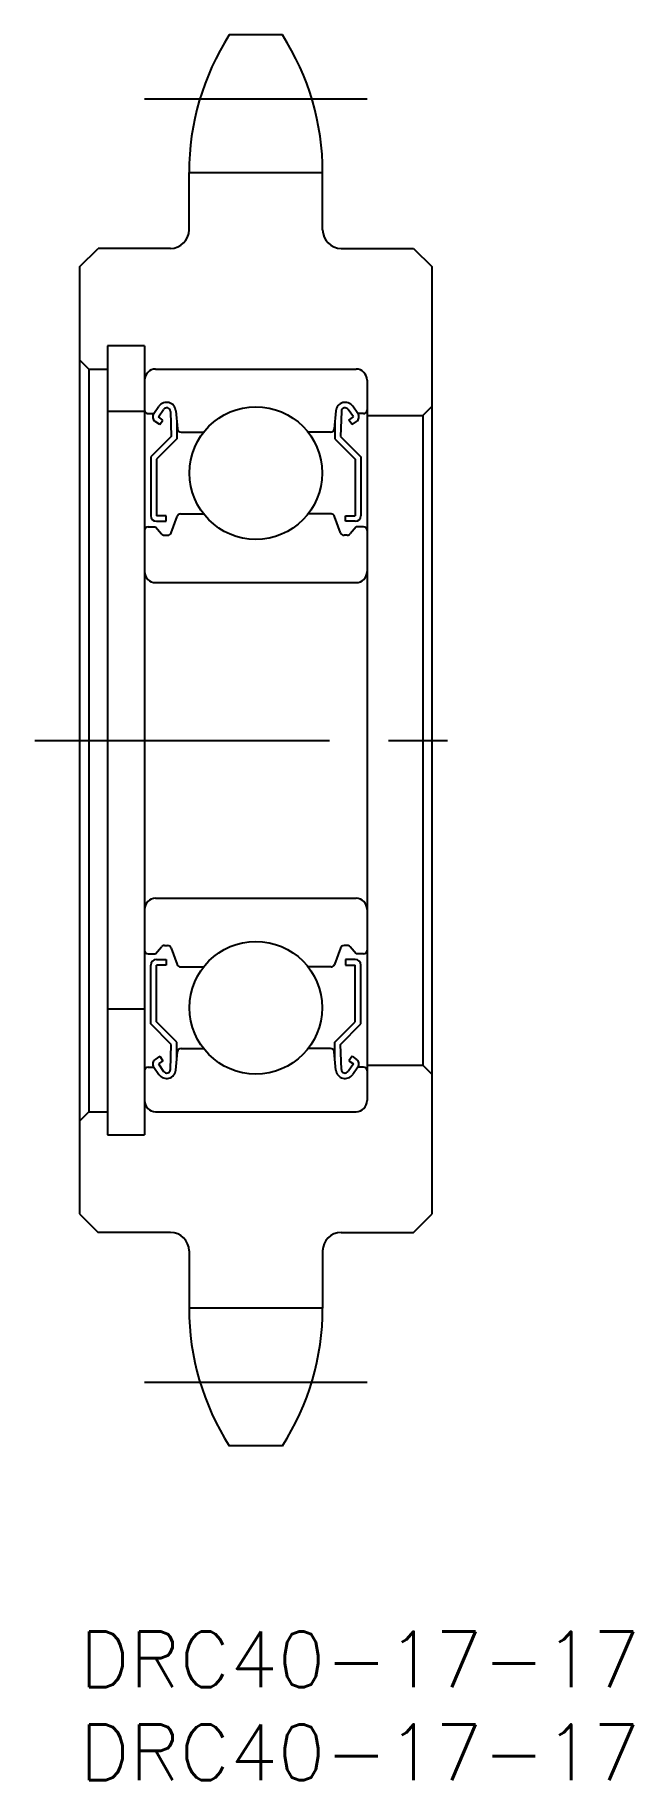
# Model space of a CAD drawing. Extents: x -2.4 to 29.8, y -8 to 86.
import ezdxf

# ---------------------------------------------------------------- set-up
doc = ezdxf.new("R2010")
doc.units = 0
doc.header["$LTSCALE"] = 0.5
doc.linetypes.add('CENTER', pattern=[50.8, 31.75, -6.35, 6.35, -6.35])
doc.layers.get('0').update_dxf_attribs({"linetype": 'CONTINUOUS'})
doc.layers.add('CENTER', color=1, linetype='CENTER')
doc.styles.get("Standard").update_dxf_attribs({"font": 'txt.shx', "height": 3, "bigfont": 'bigfont.shx'})

# ---------------------------------------------------------------- blocks, each defined once
blk = doc.blocks.new('*U3')
at = {"color": 7, "linetype": 'CONTINUOUS'}
blk.add_text('DRC40-17-17', height=3, dxfattribs=at).set_placement((0, -3))
blk = doc.blocks.new('*U4')
at = {"color": 7, "linetype": 'CONTINUOUS'}
blk.add_text('DRC40-17-17', height=3, dxfattribs=at).set_placement((0, -8))

msp = doc.modelspace()

# ---------------------------------------------------------------- linework, layer by layer
at = {"color": 7, "linetype": 'CONTINUOUS'}
for p, q in [((10.929304, 86), (8.070696, 86)), ((5.9, 78.585), (13.1, 78.585)), ((5.9, 75.5), (5.9, 78.585)), ((13.1, 75.5), (13.1, 78.585)), ((13.1, 77.0425), (13.1001, 77.0425)), ((13.1, 76.27125), (13.1, 76.27135)), ((0, 73.5), (1, 74.5)), ((4.9, 74.5), (1, 74.5)), ((14.1, 74.5), (18, 74.5)), ((18, 74.5), (19, 73.5)), ((0, 73.5), (0, 22.5)), ((19, 22.5), (19, 73.5)), ((1.5, 69.25), (1.5, 26.75)), ((3.5, 69.25), (1.5, 69.25)), ((3.5, 69.25), (3.5, 26.75)), ((0, 68.5), (0.5, 68)), ((0.5, 68), (0.5, 28)), ((0.5, 68), (1.5, 68)), ((4.1, 68), (14.9, 68)), ((15.5, 67.4), (15.5, 28.6)), ((3.9999, 65.59981), (4.278643, 65.996961)), ((4.246028, 65.427975), (4.528243, 65.830057)), ((14.753973, 65.427975), (14.471758, 65.830057)), ((15.0001, 65.59981), (14.721358, 65.996961)), ((19, 66), (18.5, 65.5)), ((1.5, 65.729079), (3.5, 65.729079)), ((3.7, 65.59999), (4.000027, 65.59999)), ((4.319032, 65.009965), (4.073551, 65.181602)), ((4.491028, 65.25495), (4.246028, 65.427975)), ((4.319032, 65.009965), (4.491028, 65.25495)), ((4.891806, 65.722595), (4.941991, 64.373941)), ((5.185949, 65.753865), (5.272061, 64.782332)), ((5.242, 65.12099), (5.242, 64.24999)), ((13.814051, 65.753865), (13.727939, 64.782332)), ((13.758, 65.12099), (13.758, 64.24999)), ((14.108195, 65.722595), (14.05801, 64.373941)), ((14.508972, 65.25495), (14.753973, 65.427975)), ((14.680969, 65.009965), (14.508972, 65.25495)), ((14.680969, 65.009965), (14.926449, 65.181602)), ((15.3, 65.59999), (14.999973, 65.59999)), ((15.5, 65.5), (18.5, 65.5)), ((18.5, 65.5), (18.5, 30.5)), ((4.941991, 64.373941), (3.842, 63.27398)), ((5.242, 64.24999), (4.142, 63.15001)), ((5.47128, 64.59999), (6.686031, 64.59999)), ((13.52872, 64.59999), (12.31397, 64.59999)), ((13.758, 64.24999), (14.858, 63.15001)), ((14.05801, 64.373941), (15.158, 63.27398)), ((3.842, 63.27398), (3.842, 60.09999)), ((4.142, 63.15001), (4.142, 60.09999)), ((14.858, 63.15001), (14.858, 60.09999)), ((15.158, 63.27398), (15.158, 60.09999)), ((5.445087, 60.19998), (6.686023, 60.19998)), ((13.554913, 60.19998), (12.313978, 60.19998)), ((3.7, 59.49998), (4.099977, 59.49998)), ((4.099977, 59.49998), (4.417605, 59.121435)), ((4.662, 60.09999), (4.142, 60.09999)), ((4.142, 59.79999), (4.662, 59.79999)), ((4.662, 59.79999), (4.662, 60.09999)), ((4.933822, 59.181488), (5.257184, 60.068482)), ((14.066179, 59.181488), (13.742816, 60.068482)), ((14.338, 60.09999), (14.858, 60.09999)), ((14.338, 59.79999), (14.338, 60.09999)), ((14.858, 59.79999), (14.338, 59.79999)), ((14.900024, 59.49998), (14.582395, 59.121435)), ((15.3, 59.49998), (14.900024, 59.49998)), ((4.570816, 59.04999), (4.745919, 59.04999)), ((14.429185, 59.04999), (14.254081, 59.04999)), ((4.1, 56.5), (14.9, 56.5)), ((4.1, 39.5), (14.9, 39.5)), ((4.099977, 36.50002), (4.417605, 36.878566)), ((4.570816, 36.95001), (4.745919, 36.95001)), ((4.933822, 36.818512), (5.257184, 35.931518)), ((14.066179, 36.818512), (13.742816, 35.931518)), ((14.429185, 36.95001), (14.254081, 36.95001)), ((14.900024, 36.50002), (14.582395, 36.878566)), ((3.7, 36.50002), (4.099977, 36.50002)), ((3.842, 32.72602), (3.842, 35.90001)), ((4.142, 36.20001), (4.662, 36.20001)), ((4.142, 32.84999), (4.142, 35.90001)), ((4.662, 35.90001), (4.142, 35.90001)), ((4.662, 36.20001), (4.662, 35.90001)), ((5.445087, 35.80002), (6.686023, 35.80002)), ((13.554913, 35.80002), (12.313978, 35.80002)), ((14.338, 36.20001), (14.338, 35.90001)), ((14.858, 36.20001), (14.338, 36.20001)), ((14.338, 35.90001), (14.858, 35.90001)), ((14.858, 32.84999), (14.858, 35.90001)), ((15.3, 36.50002), (14.900024, 36.50002)), ((15.158, 32.72602), (15.158, 35.90001)), ((1.5, 33.549859), (3.5, 33.549859)), ((4.941991, 31.62606), (3.842, 32.72602)), ((5.242, 31.75001), (4.142, 32.84999)), ((13.758, 31.75001), (14.858, 32.84999)), ((14.05801, 31.62606), (15.158, 32.72602)), ((4.891806, 30.277406), (4.941991, 31.62606)), ((5.185949, 30.246135), (5.272061, 31.217668)), ((5.242, 30.87901), (5.242, 31.75001)), ((5.47128, 31.40001), (6.686031, 31.40001)), ((13.52872, 31.40001), (12.31397, 31.40001)), ((13.814051, 30.246135), (13.727939, 31.217668)), ((13.758, 30.87901), (13.758, 31.75001)), ((14.108195, 30.277406), (14.05801, 31.62606)), ((3.7, 30.40001), (4.000027, 30.40001)), ((3.9999, 30.400191), (4.278643, 30.00304)), ((4.319032, 30.990035), (4.073551, 30.818399)), ((4.491028, 30.74505), (4.246028, 30.572026)), ((4.246028, 30.572026), (4.528243, 30.169944)), ((4.319032, 30.990035), (4.491028, 30.74505)), ((14.753973, 30.572026), (14.471758, 30.169944)), ((14.680969, 30.990035), (14.508972, 30.74505)), ((14.508972, 30.74505), (14.753973, 30.572026)), ((14.680969, 30.990035), (14.926449, 30.818399)), ((15.0001, 30.400191), (14.721358, 30.00304)), ((15.3, 30.40001), (14.999973, 30.40001)), ((15.5, 30.5), (18.5, 30.5)), ((18.5, 30.5), (19, 30)), ((0, 27.5), (0.5, 28)), ((0.5, 28), (1.5, 28)), ((4.1, 28), (14.9, 28)), ((7, 28), (7, 28.0001)), ((9.5, 28), (9.5001, 28)), ((1.5, 26.75), (3.5, 26.75)), ((0, 22.5), (1, 21.5)), ((18, 21.5), (19, 22.5)), ((4.9, 21.5), (1, 21.5)), ((14.1, 21.5), (18, 21.5)), ((5.9, 20.5), (5.9, 17.415)), ((13.1, 20.5), (13.1, 17.415)), ((13.1, 17.415), (5.9, 17.415)), ((10.929304, 10), (8.070696, 10))]:
    msp.add_line(p, q, dxfattribs=at)
for centre in [(9.5, 62.39998), (9.5, 33.60002)]:
    msp.add_circle(centre, 3.5719, dxfattribs=at)
for centre, radius, start, end in [((19.65, 78.585), 13.75, 147.36585605, 180), ((-0.65, 78.585), 13.75, 0, 32.63414395), ((4.9, 75.5), 1, 270, 0), ((14.1, 75.5), 1, 180, 270), ((4.1, 67.4), 0.6, 90, 180), ((14.9, 67.4), 0.6, 0, 90), ((4.687902, 65.709721), 0.5, 5.065195, 144.936745), ((4.691944, 65.715158), 0.2, 2.131062, 144.935553), ((14.312099, 65.709721), 0.5, 35.063255, 174.934805), ((14.308056, 65.715158), 0.2, 35.064447, 177.868938), ((3.7, 65.79999), 0.2, 180, 270), ((4.245456, 65.427465), 0.3, 144.936745, 235.039255), ((14.754545, 65.427465), 0.3, 304.960745, 35.063255), ((15.3, 65.79999), 0.2, 270, 0), ((5.47128, 64.79999), 0.2, 185.065195, 270), ((13.52872, 64.79999), 0.2, 270, 354.934805), ((5.445087, 59.99998), 0.2, 90, 159.970177), ((13.554913, 59.99998), 0.2, 20.029823, 90), ((3.7, 59.29998), 0.2, 90, 180), ((4.142, 60.09999), 0.3, 180, 270), ((14.858, 60.09999), 0.3, 270, 0), ((15.3, 59.29998), 0.2, 0, 90), ((4.570816, 59.24999), 0.2, 219.999223, 270), ((4.745919, 59.24999), 0.2, 270, 339.970177), ((14.254081, 59.24999), 0.2, 200.029823, 270), ((14.429185, 59.24999), 0.2, 270, 320.000777), ((4.1, 57.1), 0.6, 180, 270), ((14.9, 57.1), 0.6, 270, 0), ((4.1, 38.9), 0.6, 90, 180), ((14.9, 38.9), 0.6, 0, 90), ((3.7, 36.70002), 0.2, 180, 270), ((4.570816, 36.75001), 0.2, 90, 140.000777), ((4.745919, 36.75001), 0.2, 20.029823, 90), ((14.254081, 36.75001), 0.2, 90, 159.970177), ((14.429185, 36.75001), 0.2, 39.999223, 90), ((15.3, 36.70002), 0.2, 270, 0), ((4.142, 35.90001), 0.3, 90, 180), ((5.445087, 36.00002), 0.2, 200.029823, 270), ((13.554913, 36.00002), 0.2, 270, 339.970177), ((14.858, 35.90001), 0.3, 0, 90), ((5.47128, 31.20001), 0.2, 90, 174.934805), ((13.52872, 31.20001), 0.2, 5.065195, 90), ((3.7, 30.20001), 0.2, 90, 180), ((4.245456, 30.572535), 0.3, 124.960745, 215.063255), ((4.687902, 30.29028), 0.5, 215.063255, 354.934805), ((4.691944, 30.284843), 0.2, 215.064447, 357.868938), ((14.312099, 30.29028), 0.5, 185.065195, 324.936745), ((14.308056, 30.284843), 0.2, 182.131062, 324.935553), ((14.754545, 30.572535), 0.3, 324.936745, 55.039255), ((15.3, 30.20001), 0.2, 0, 90), ((4.1, 28.6), 0.6, 180, 270), ((14.9, 28.6), 0.6, 270, 0), ((4.9, 20.5), 1, 0, 90), ((14.1, 20.5), 1, 90, 180), ((19.65, 17.415), 13.75, 180, 212.63414395), ((-0.65, 17.415), 13.75, 327.36585605, 0)]:
    msp.add_arc(centre, radius, start, end, dxfattribs=at)
at = {"layer": 'CENTER', "color": 1, "linetype": 'CENTER'}
for p, q in [((3.5, 82.56), (15.5, 82.56)), ((-2.407, 48), (21.284, 48)), ((3.5, 13.44), (15.5, 13.44))]:
    msp.add_line(p, q, dxfattribs=at)

# ---------------------------------------------------------------- block references
at = {"color": 7, "linetype": 'CONTINUOUS'}
for name in ['*U3', '*U4']:
    msp.add_blockref(name, (0, 0), dxfattribs=at)

doc.saveas('drawing.dxf')
